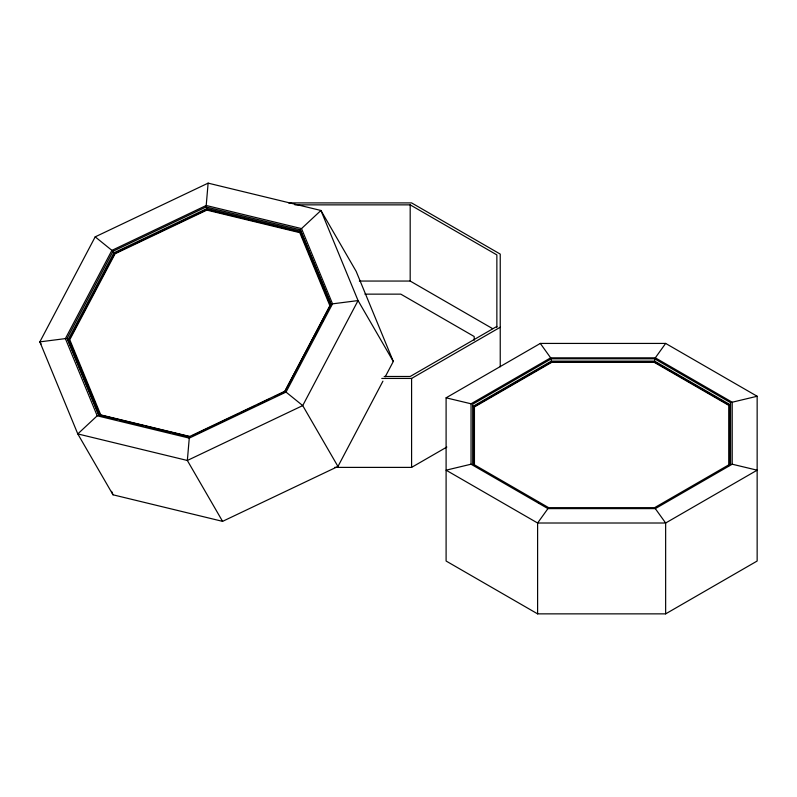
<?xml version="1.0" encoding="UTF-8"?>
<svg xmlns="http://www.w3.org/2000/svg" width="797" height="797" viewBox="0 0 797 797"><rect width="100%" height="100%" fill="white"/><g stroke="black" fill="none" stroke-linecap="round" stroke-linejoin="round"><path stroke-width="1.2" d="M206.204 205.496L301.515 228.6L332.528 303.846L286.023 392.084L189.268 438.111L97.204 415.795L65.394 338.605L111.899 250.368L206.204 205.496L208.127 183.141L320.932 210.478L356.169 271.369L393.3 361.459L385.23 376.772M189.268 438.111L187.345 460.477L222.582 521.358L337.958 466.474L382.929 381.155M208.127 183.141L95.192 236.858L39.85 341.873L77.787 433.917L113.025 494.807L222.582 521.358M300.23 229.805L330.835 304.055L284.908 391.188L189.397 436.626L98.489 414.599L67.087 338.386L113.005 251.264L206.074 206.981L300.23 229.805L331.263 304.484M98.928 415.028L67.994 339.96L113.911 252.828L206.981 208.555L301.136 231.379M290.895 381.255L292.051 379.073M298.965 365.943L300.12 363.751M307.622 349.524L308.768 347.343M314.536 336.394L316.847 332.02M322.038 322.177L323.183 319.986M446.101 397.823L471.047 403.79L550.647 357.833L655.313 357.833L665.644 343.427L757.15 396.258L757.15 561.028L665.644 613.859L537.606 613.859L446.101 561.028L446.101 397.823L540.316 343.427L665.644 343.427M547.938 508.616L471.047 464.213L446.101 470.18L537.606 523.011L665.644 523.011L757.15 470.18L732.204 464.213L655.313 508.616L547.938 508.616L537.606 523.011L537.606 613.859M97.204 415.795L77.787 433.917L187.345 460.477L302.721 405.593L358.062 300.579L320.932 210.478L301.515 228.6M496.86 326.441L410.186 376.483L384.164 376.483M381.773 378.436L411.591 378.436L500.237 327.248M551.335 358.789L472.701 404.189L472.701 463.824L548.625 507.659L654.626 507.659L730.55 463.824L730.55 402.624L654.626 358.789L551.335 358.789L551.335 361.131L472.701 406.53M334.561 467.391L411.591 467.391L446.838 447.047M192.685 435.56L238.662 413.693M240.903 412.617L255.488 405.683M257.73 404.617L268.948 399.277M274.557 396.617L284.649 391.815L329.948 305.859L299.782 232.644L206.851 210.119L115.077 253.775L69.777 339.731L100.751 414.898L190.433 436.636M655.313 357.833L732.204 402.226L757.15 396.258M332.528 303.846L358.062 300.579L393.3 361.459M65.394 338.605L39.85 341.873L41.085 344.005M288.594 202.906L411.591 202.906L500.237 254.094L500.237 366.789M294.94 204.859L410.186 204.859L496.86 254.901L496.86 327.408M359.377 281.052L410.186 281.052L492.586 328.623M364.926 294.143L400.801 294.143L474.195 336.513L474.195 340.239M551.335 361.131L654.626 361.131L730.55 404.966M117.029 419.491L100.193 415.416L69.04 339.821L114.599 253.386L206.901 209.472L300.339 232.126L330.685 305.759M119.44 420.079L143.49 425.907M145.891 426.495L169.94 432.323M172.341 432.901L190.383 437.274M537.577 502.19L539.718 503.425M95.192 236.858L111.899 250.368M286.023 392.084L302.721 405.593L337.958 466.474M540.316 343.427L550.647 357.833M655.313 508.616L665.644 523.011L665.644 613.859M206.074 206.981L206.981 208.555M113.005 251.264L113.911 252.828M67.087 338.386L67.994 339.96M111.6 491.35L113.025 494.807M732.204 402.226L732.204 464.213M729.524 464.681L729.524 405.205L654.198 361.718L551.763 361.718L473.727 406.779L473.727 464.681M728.807 465.747L728.807 405.374L653.899 362.137L552.062 362.137L474.444 406.948L474.444 464.521M654.626 358.789L654.626 361.131M471.047 403.79L471.047 464.213M411.591 378.436L411.591 467.391M410.186 204.859L410.186 281.052"/></g></svg>
